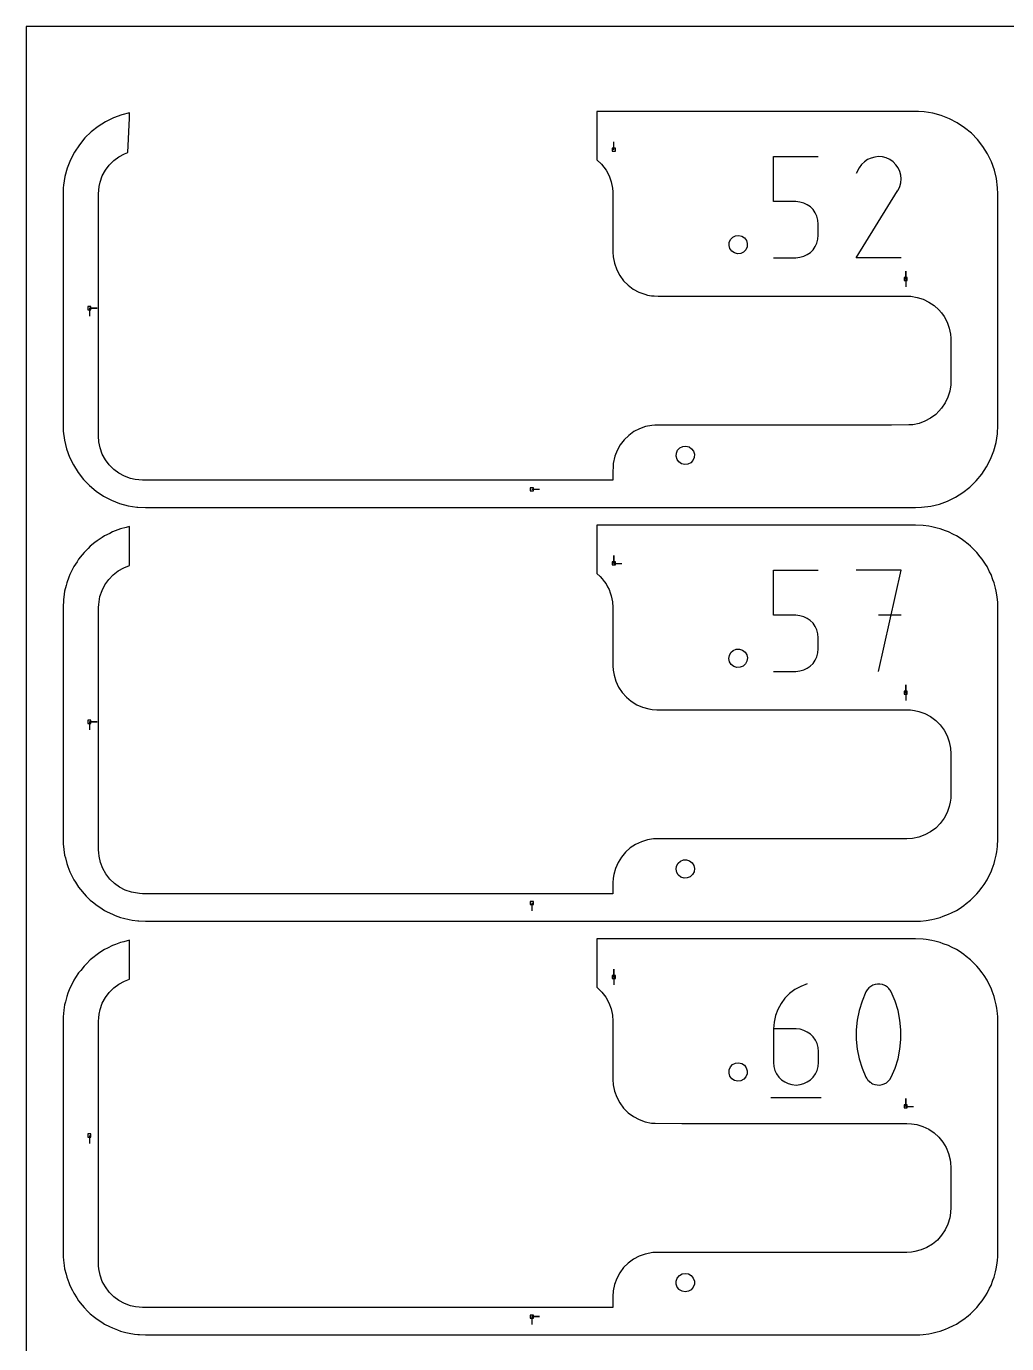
# Model space of a CAD drawing. Extents: x 0 to 570, y 0 to 470.
# Drawn here: x 0 to 178.3, y 230.6 to 470 of the extents above; entities that cross this region are included whole.
import ezdxf

# ---------------------------------------------------------------- set-up
doc = ezdxf.new("R2010")
doc.units = 0

msp = doc.modelspace()

# ---------------------------------------------------------------- linework, layer by layer
at = {"layer": 'annotation', "color": 1}
for p, q in [((106.836875, 447.580639), (106.836875, 449.009389)), ((135.852867, 438.142231), (135.852867, 446.319041)), ((135.852867, 446.319041), (144.007798, 446.319041)), ((152.376567, 445.382809), (151.866757, 444.879825)), ((152.955761, 445.782206), (152.376567, 445.382809)), ((153.588834, 446.073988), (152.955761, 445.782206)), ((154.260281, 446.254126), (153.588834, 446.073988)), ((154.954596, 446.318593), (154.260281, 446.254126)), ((155.656276, 446.26336), (154.954596, 446.318593)), ((156.349815, 446.0844), (155.656276, 446.26336)), ((157.019707, 445.777686), (156.349815, 446.0844)), ((157.618854, 445.352234), (157.019707, 445.777686)), ((157.019707, 445.777686), (157.019707, 445.777686)), ((158.119806, 444.841694), (157.618854, 445.352234)), ((151.441836, 444.27728), (150.906388, 443.250141)), ((151.866757, 444.879825), (151.441836, 444.27728)), ((158.518109, 444.261713), (158.119806, 444.841694)), ((158.809307, 443.627939), (158.518109, 444.261713)), ((158.988948, 442.956018), (158.809307, 443.627939)), ((159.052576, 442.261599), (158.988948, 442.956018)), ((158.50284, 440.199814), (158.813976, 440.867849)), ((158.813976, 440.867849), (158.995737, 441.560326)), ((158.995737, 441.560326), (159.052576, 442.261599)), ((139.930333, 438.142231), (135.852867, 438.142231)), ((140.662461, 438.076787), (139.930333, 438.142231)), ((150.894873, 427.957055), (158.430296, 440.088119)), ((158.430296, 440.088119), (158.439304, 440.099266)), ((158.430296, 440.088119), (158.430296, 440.088119)), ((158.439304, 440.099266), (158.447943, 440.110508)), ((158.447943, 440.110508), (158.456269, 440.121939)), ((158.456269, 440.121939), (158.464339, 440.133654)), ((158.464339, 440.133654), (158.47221, 440.145749)), ((158.47221, 440.145749), (158.479938, 440.158318)), ((158.479938, 440.158318), (158.487582, 440.171455)), ((158.487582, 440.171455), (158.495197, 440.185256)), ((158.495197, 440.185256), (158.50284, 440.199814)), ((158.50284, 440.199814), (158.50284, 440.199814)), ((141.351866, 437.888042), (140.662461, 438.076787)), ((141.986956, 437.587378), (141.351866, 437.888042)), ((142.556141, 437.186179), (141.986956, 437.587378)), ((143.047828, 436.695826), (142.556141, 437.186179)), ((143.450429, 436.127701), (143.047828, 436.695826)), ((143.752351, 435.493188), (143.450429, 436.127701)), ((143.942005, 434.803668), (143.752351, 435.493188)), ((144.007798, 434.070523), (143.942005, 434.803668)), ((144.007798, 432.039275), (144.007798, 434.070523)), ((144.007798, 434.070523), (144.007798, 434.070523)), ((143.752218, 430.615303), (143.941967, 431.305776)), ((143.941967, 431.305776), (144.007798, 432.039275)), ((141.986444, 428.514744), (142.555667, 428.917578)), ((142.555667, 428.917578), (143.047449, 429.409651)), ((143.047449, 429.409651), (143.450173, 429.979411)), ((143.450173, 429.979411), (143.752218, 430.615303)), ((135.852867, 427.957204), (139.930333, 427.957204)), ((139.930333, 427.957204), (140.662158, 428.023004)), ((139.930333, 427.957204), (139.930333, 427.957204)), ((140.662158, 428.023004), (141.351402, 428.212702)), ((141.351402, 428.212702), (141.986444, 428.514744)), ((159.049803, 427.957055), (150.894873, 427.957055)), ((159.905628, 424.08145), (159.905628, 425.5102)), ((159.905628, 424.08145), (159.905628, 425.5102)), ((159.905628, 425.5102), (159.905628, 424.08145)), ((159.905628, 424.08145), (159.905628, 422.6527)), ((11.455633, 418.780637), (12.884383, 418.780637)), ((11.455633, 418.780637), (12.884383, 418.780637)), ((12.884383, 418.780637), (11.455633, 418.780637)), ((11.455633, 418.780637), (11.455633, 417.351887)), ((91.905627, 385.875637), (93.334377, 385.875637)), ((106.836875, 372.405635), (106.836875, 373.834385)), ((106.836875, 372.405635), (106.836875, 373.834385)), ((106.836875, 373.834385), (106.836875, 372.405635)), ((106.836875, 372.405635), (108.265625, 372.405635)), ((135.849072, 362.967229), (135.849072, 371.144038)), ((135.849072, 371.144038), (144.004002, 371.144038)), ((159.05441, 371.144038), (150.889115, 371.144038)), ((154.972338, 352.782202), (159.05441, 371.144038)), ((139.926537, 362.967229), (135.849072, 362.967229)), ((140.658666, 362.901785), (139.926537, 362.967229)), ((141.348071, 362.71304), (140.658666, 362.901785)), ((141.983161, 362.412376), (141.348071, 362.71304)), ((142.552345, 362.011177), (141.983161, 362.412376)), ((143.044033, 361.520824), (142.552345, 362.011177)), ((143.446633, 360.952699), (143.044033, 361.520824)), ((159.05441, 362.967229), (154.972338, 362.967229)), ((143.748556, 360.318186), (143.446633, 360.952699)), ((143.938209, 359.628666), (143.748556, 360.318186)), ((144.004002, 358.895521), (143.938209, 359.628666)), ((143.938171, 356.130773), (144.004002, 356.864273)), ((144.004002, 356.864273), (144.004002, 358.895521)), ((144.004002, 358.895521), (144.004002, 358.895521)), ((143.043654, 354.234649), (143.446377, 354.804408)), ((143.446377, 354.804408), (143.748423, 355.440301)), ((143.748423, 355.440301), (143.938171, 356.130773)), ((135.849072, 352.782202), (139.926537, 352.782202)), ((139.926537, 352.782202), (140.658363, 352.848002)), ((139.926537, 352.782202), (139.926537, 352.782202)), ((140.658363, 352.848002), (141.347606, 353.037699)), ((141.347606, 353.037699), (141.982649, 353.339742)), ((141.982649, 353.339742), (142.551871, 353.742576)), ((142.551871, 353.742576), (143.043654, 354.234649)), ((159.905629, 348.906448), (159.905629, 350.335198)), ((159.905629, 348.906448), (159.905629, 350.335198)), ((159.905629, 350.335198), (159.905629, 348.906448)), ((159.905629, 348.906448), (159.905628, 347.477698)), ((11.455633, 343.605635), (12.884383, 343.605635)), ((11.455633, 343.605635), (12.884383, 343.605635)), ((12.884383, 343.605635), (11.455633, 343.605635)), ((11.455633, 343.605635), (11.455633, 342.176885)), ((91.905627, 310.700635), (91.905627, 309.271885)), ((106.836875, 297.230633), (106.836875, 298.659383)), ((106.836875, 297.230633), (106.836875, 298.659383)), ((106.836875, 298.659383), (106.836875, 297.230633)), ((106.836875, 297.230633), (106.836875, 295.801883)), ((139.757138, 294.940968), (138.792479, 294.213509)), ((140.829015, 295.531072), (139.757138, 294.940968)), ((141.997107, 295.969036), (140.829015, 295.531072)), ((141.997107, 295.969036), (141.997107, 295.969036)), ((152.673942, 294.515074), (151.970076, 292.859858)), ((152.910971, 294.909241), (152.673942, 294.515074)), ((152.673942, 294.515074), (152.673942, 294.515074)), ((153.206371, 295.245141), (152.910971, 294.909241)), ((153.550362, 295.519524), (153.206371, 295.245141)), ((153.933163, 295.729138), (153.550362, 295.519524)), ((154.344993, 295.870734), (153.933163, 295.729138)), ((154.776071, 295.941059), (154.344993, 295.870734)), ((155.216618, 295.936864), (154.776071, 295.941059)), ((155.656851, 295.854897), (155.216618, 295.936864)), ((156.086991, 295.691908), (155.656851, 295.854897)), ((156.251656, 295.605378), (156.086991, 295.691908)), ((156.086991, 295.691908), (156.086991, 295.691908)), ((156.409667, 295.505987), (156.251656, 295.605378)), ((156.560258, 295.394522), (156.409667, 295.505987)), ((156.70266, 295.27177), (156.560258, 295.394522)), ((156.836107, 295.138516), (156.70266, 295.27177)), ((156.959829, 294.995548), (156.836107, 295.138516)), ((157.07306, 294.843653), (156.959829, 294.995548)), ((157.175032, 294.683616), (157.07306, 294.843653)), ((157.264977, 294.516225), (157.175032, 294.683616)), ((157.972254, 292.857598), (157.264977, 294.516225)), ((157.264977, 294.516225), (157.264977, 294.516225)), ((137.228826, 292.405661), (136.651838, 291.354843)), ((137.94604, 293.363478), (137.228826, 292.405661)), ((138.792479, 294.213509), (137.94604, 293.363478)), ((151.970076, 292.859858), (151.442177, 291.15664)), ((158.502713, 291.15182), (157.972254, 292.857598)), ((136.226082, 290.225808), (135.962558, 289.033341)), ((136.651838, 291.354843), (136.226082, 290.225808)), ((151.442177, 291.15664), (151.090244, 289.418999)), ((158.856351, 289.412474), (158.502713, 291.15182)), ((135.962558, 289.033341), (135.872272, 287.792227)), ((135.872272, 287.792227), (135.872272, 281.689271)), ((139.949738, 287.792227), (135.872272, 287.792227)), ((140.68308, 287.726782), (139.949738, 287.792227)), ((141.373129, 287.538037), (140.68308, 287.726782)), ((142.008408, 287.237374), (141.373129, 287.538037)), ((151.090244, 289.418999), (150.914278, 287.660518)), ((150.914278, 287.660518), (150.914278, 285.894777)), ((159.033171, 287.65314), (158.856351, 289.412474)), ((159.033171, 285.887399), (159.033171, 287.65314)), ((142.577441, 286.836174), (142.008408, 287.237374)), ((143.06875, 286.345821), (142.577441, 286.836174)), ((143.470857, 285.777697), (143.06875, 286.345821)), ((143.772287, 285.143183), (143.470857, 285.777697)), ((143.961561, 284.453663), (143.772287, 285.143183)), ((150.914278, 285.894777), (151.090244, 284.135358)), ((158.856351, 284.128833), (159.033171, 285.887399)), ((144.027203, 283.720519), (143.961561, 284.453663)), ((144.027203, 281.689271), (144.027203, 283.720519)), ((144.027203, 283.720519), (144.027203, 283.720519)), ((151.090244, 284.135358), (151.442177, 282.395841)), ((158.502713, 282.391022), (158.856351, 284.128833)), ((135.872272, 281.689271), (135.872272, 281.689271)), ((135.872272, 281.689271), (135.938104, 280.955771)), ((135.938104, 280.955771), (136.127852, 280.265298)), ((136.127852, 280.265298), (136.429897, 279.629406)), ((143.470857, 279.629406), (143.772287, 280.265298)), ((143.772287, 280.265298), (143.961561, 280.955771)), ((143.961561, 280.955771), (144.027203, 281.689271)), ((151.442177, 282.395841), (151.970076, 280.689808)), ((151.970076, 280.689808), (152.673942, 279.030839)), ((157.264977, 279.03199), (157.972254, 280.687547)), ((157.972254, 280.687547), (158.502713, 282.391022)), ((136.429897, 279.629406), (136.832621, 279.059647)), ((136.832621, 279.059647), (137.324404, 278.567574)), ((137.324404, 278.567574), (137.893626, 278.164739)), ((137.893626, 278.164739), (138.528668, 277.862697)), ((138.528668, 277.862697), (139.217912, 277.672999)), ((140.68308, 277.672999), (141.373129, 277.862697)), ((141.373129, 277.862697), (142.008408, 278.164739)), ((142.008408, 278.164739), (142.577441, 278.567574)), ((142.577441, 278.567574), (143.06875, 279.059647)), ((143.06875, 279.059647), (143.470857, 279.629406)), ((152.673942, 279.030839), (152.673942, 279.030839)), ((152.673942, 279.030839), (152.76356, 278.863781)), ((152.76356, 278.863781), (152.864778, 278.704542)), ((152.864778, 278.704542), (152.977171, 278.553606)), ((152.977171, 278.553606), (153.10031, 278.411454)), ((153.10031, 278.411454), (153.233771, 278.278572)), ((153.233771, 278.278572), (153.377125, 278.155442)), ((153.377125, 278.155442), (153.529948, 278.042548)), ((153.529948, 278.042548), (153.691812, 277.940372)), ((153.691812, 277.940372), (153.862291, 277.849399)), ((153.862291, 277.849399), (153.862291, 277.849399)), ((153.862291, 277.849399), (154.289043, 277.689868)), ((155.595229, 277.679987), (156.006287, 277.822159)), ((156.006287, 277.822159), (156.388685, 278.031677)), ((156.388685, 278.031677), (156.732528, 278.305309)), ((156.732528, 278.305309), (157.027924, 278.639824)), ((157.027924, 278.639824), (157.264977, 279.03199)), ((157.264977, 279.03199), (157.264977, 279.03199)), ((135.361582, 275.31197), (144.5425, 275.31197)), ((139.217912, 277.672999), (139.949738, 277.6072)), ((139.949738, 277.6072), (140.68308, 277.672999)), ((139.949738, 277.6072), (139.949738, 277.6072)), ((154.289043, 277.689868), (154.726713, 277.61061)), ((154.726713, 277.61061), (155.165407, 277.608394)), ((155.165407, 277.608394), (155.595229, 277.679987)), ((159.905629, 273.731446), (159.905629, 275.160196)), ((159.905629, 273.731446), (159.905629, 275.160196)), ((159.905629, 275.160196), (159.905629, 273.731446)), ((159.905629, 273.731446), (161.334379, 273.731446)), ((11.455633, 268.430633), (11.455633, 267.001883)), ((91.905627, 235.525633), (93.334377, 235.525633)), ((91.905627, 235.525633), (93.334377, 235.525633)), ((93.334377, 235.525633), (91.905627, 235.525633)), ((91.905627, 235.525633), (91.905627, 234.096883))]:
    msp.add_line(p, q, dxfattribs=at)
at = {"layer": 'boundary', "color": 5}
for p, q in [((14.409824, 452.65887), (13.056752, 451.813117)), ((15.845125, 453.356008), (14.409824, 452.65887)), ((17.346389, 453.896635), (15.845125, 453.356008)), ((18.745082, 454.255076), (17.346389, 453.896635)), ((18.437522, 447.065003), (18.745082, 453.28557)), ((18.745082, 453.28557), (18.745082, 454.255076)), ((144.591854, 454.542514), (103.74125, 454.542513)), ((103.74125, 454.542513), (103.74125, 446.935829)), ((153.994256, 454.542514), (144.591854, 454.542514)), ((161.667505, 454.542513), (153.994256, 454.542514)), ((162.248697, 454.515415), (161.667505, 454.542513)), ((163.242909, 454.450936), (162.248697, 454.515415)), ((164.818653, 454.199023), (163.242909, 454.450936)), ((166.358697, 453.781045), (164.818653, 454.199023)), ((167.845577, 453.201735), (166.358697, 453.781045)), ((169.262462, 452.467663), (167.845577, 453.201735)), ((170.59443, 451.586131), (169.262462, 452.467663)), ((11.792635, 450.820586), (10.664004, 449.723149)), ((13.056752, 451.813117), (11.792635, 450.820586)), ((171.830758, 450.563392), (170.59443, 451.586131)), ((172.929746, 449.436993), (171.830758, 450.563392)), ((9.639719, 448.489041), (8.755893, 447.158489)), ((10.664004, 449.723149), (9.639719, 448.489041)), ((173.924573, 448.174273), (172.929746, 449.436993)), ((174.772629, 446.822529), (173.924573, 448.174273)), ((8.019509, 445.742921), (7.437767, 444.257104)), ((8.755893, 447.158489), (8.019509, 445.742921)), ((15.067817, 444.771353), (15.893663, 445.597199)), ((15.893663, 445.597199), (16.830954, 446.294004)), ((16.830954, 446.294004), (17.859713, 446.846911)), ((17.859713, 446.846911), (18.437522, 447.065003)), ((103.74125, 446.935829), (103.74125, 445.727744)), ((103.74125, 445.727744), (104.558127, 444.935689)), ((175.472216, 445.388294), (174.772629, 446.822529)), ((176.015371, 443.887829), (175.472216, 445.388294)), ((7.437767, 444.257104), (7.01725, 442.717864)), ((13.818105, 442.805303), (14.371009, 443.834062)), ((14.371009, 443.834062), (15.067817, 444.771353)), ((104.558127, 444.935689), (105.414679, 443.840814)), ((105.414679, 443.840814), (105.966402, 442.817476)), ((176.395967, 442.338124), (176.015371, 443.887829)), ((6.718412, 440.634459), (6.6675, 439.542513)), ((6.762725, 441.14265), (6.718412, 440.634459)), ((7.01725, 442.717864), (6.762725, 441.14265)), ((13.16692, 440.236394), (13.25284, 440.881938)), ((13.25284, 440.881938), (13.420879, 441.707005)), ((13.420879, 441.707005), (13.818105, 442.805303)), ((105.966402, 442.817476), (106.363962, 441.724978)), ((106.363962, 441.724978), (106.598963, 440.586397)), ((106.598963, 440.586397), (106.641421, 439.949973)), ((176.616846, 440.628996), (176.395967, 442.338124)), ((176.667504, 439.542513), (176.616846, 440.628996)), ((6.6675, 439.542513), (6.6675, 413.971925)), ((13.122508, 439.542513), (13.16692, 440.236394)), ((13.122508, 432.283806), (13.122508, 439.542513)), ((106.641421, 439.949973), (106.667504, 437.30232)), ((176.667504, 423.195294), (176.667504, 439.542513)), ((106.667504, 437.30232), (106.667504, 428.985826)), ((13.122508, 420.40592), (13.122508, 432.283806)), ((106.667504, 428.985826), (106.722934, 428.119975)), ((106.722934, 428.119975), (106.932359, 426.981551)), ((106.932359, 426.981551), (107.360892, 425.728021)), ((107.360892, 425.728021), (107.908234, 424.706678)), ((107.908234, 424.706678), (108.597429, 423.775166)), ((108.597429, 423.775166), (109.413984, 422.953046)), ((109.413984, 422.953046), (110.340759, 422.257581)), ((110.340759, 422.257581), (111.358275, 421.703368)), ((111.358275, 421.703368), (112.445161, 421.302037)), ((176.667504, 397.542514), (176.667504, 423.195294)), ((13.122508, 405.44075), (13.122508, 420.40592)), ((112.445161, 421.302037), (112.974864, 421.173851)), ((112.974864, 421.173851), (113.670179, 421.04825)), ((113.670179, 421.04825), (114.183804, 421.000785)), ((114.183804, 421.000785), (114.913825, 420.985825)), ((114.913825, 420.985825), (156.616399, 420.985825)), ((156.616399, 420.985825), (157.338486, 420.985825)), ((157.338486, 420.985825), (160.122499, 420.985825)), ((160.122499, 420.985825), (160.832716, 420.940361)), ((160.832716, 420.940361), (161.975356, 420.753346)), ((161.975356, 420.753346), (163.078832, 420.40308)), ((163.078832, 420.40308), (164.119958, 419.896956)), ((164.119958, 419.896956), (165.076838, 419.245649)), ((165.076838, 419.245649), (165.929394, 418.462878)), ((165.929394, 418.462878), (166.38233, 417.940161)), ((166.38233, 417.940161), (166.867473, 417.287573)), ((166.867473, 417.287573), (167.418603, 416.267001)), ((167.418603, 416.267001), (167.816333, 415.177463)), ((167.816333, 415.177463), (168.052304, 414.041867)), ((6.6675, 413.971925), (6.6675, 397.542513)), ((168.052304, 414.041867), (168.099772, 413.340933)), ((168.099772, 413.340933), (168.122507, 411.786079)), ((168.122507, 411.786079), (168.122507, 405.638364)), ((13.122508, 395.542511), (13.122508, 405.44075)), ((168.07816, 404.84983), (167.893762, 403.707298)), ((168.122507, 405.638364), (168.07816, 404.84983)), ((167.546151, 402.603529), (167.04267, 401.561707)), ((167.893762, 403.707298), (167.546151, 402.603529)), ((165.915371, 400.051414), (165.354565, 399.490614)), ((166.393938, 400.603711), (165.915371, 400.051414)), ((167.04267, 401.561707), (166.393938, 400.603711)), ((6.6675, 397.542513), (6.718413, 396.450566)), ((113.709021, 397.483533), (112.575169, 397.262039)), ((114.267614, 397.53229), (113.709021, 397.483533)), ((114.913825, 397.542513), (114.267614, 397.53229)), ((156.616399, 397.542513), (114.913825, 397.542513)), ((157.33708, 397.542514), (156.616399, 397.542513)), ((160.46884, 397.564684), (157.33708, 397.542514)), ((161.180583, 397.612987), (160.46884, 397.564684)), ((162.315675, 397.849132), (161.180583, 397.612987)), ((163.404722, 398.246891), (162.315675, 397.849132)), ((164.424836, 398.797911), (163.404722, 398.246891)), ((165.354565, 399.490614), (164.424836, 398.797911)), ((176.575927, 395.967106), (176.667504, 397.542514)), ((6.718413, 396.450566), (6.935395, 394.771631)), ((13.187796, 394.522454), (13.122508, 395.542511)), ((109.526443, 395.666197), (108.698629, 394.860976)), ((110.461802, 396.343746), (109.526443, 395.666197)), ((111.485168, 396.879435), (110.461802, 396.343746)), ((112.575169, 397.262039), (111.485168, 396.879435)), ((176.324016, 394.391364), (176.575927, 395.967106)), ((6.935395, 394.771631), (7.313384, 393.221401)), ((7.313384, 393.221401), (7.854006, 391.720129)), ((13.420879, 393.378022), (13.187796, 394.522454)), ((13.818105, 392.27972), (13.420879, 393.378022)), ((107.432106, 392.937288), (107.019801, 391.859078)), ((107.995625, 393.94495), (107.432106, 392.937288)), ((108.698629, 394.860976), (107.995625, 393.94495)), ((175.326736, 391.364435), (175.906037, 392.851323)), ((175.906037, 392.851323), (176.324016, 394.391364)), ((7.854006, 391.720129), (8.551147, 390.284832)), ((8.551147, 390.284832), (9.396897, 388.931763)), ((14.371009, 391.250964), (13.818105, 392.27972)), ((15.067817, 390.313673), (14.371009, 391.250964)), ((15.893663, 389.487824), (15.067817, 390.313673)), ((106.734073, 390.572134), (106.695219, 389.975438)), ((107.019801, 391.859078), (106.734073, 390.572134)), ((174.592652, 389.947551), (175.326736, 391.364435)), ((9.396897, 388.931763), (10.389428, 387.667644)), ((16.830954, 388.791022), (15.893663, 389.487824)), ((17.859713, 388.238118), (16.830954, 388.791022)), ((18.958011, 387.840889), (17.859713, 388.238118)), ((19.783078, 387.672854), (18.958011, 387.840889)), ((106.695219, 389.975438), (106.667504, 389.118099)), ((106.667504, 389.118099), (106.667504, 387.542512)), ((172.688388, 387.37926), (173.711127, 388.615591)), ((173.711127, 388.615591), (174.592652, 389.947551)), ((10.389428, 387.667644), (11.48687, 386.539013)), ((11.48687, 386.539013), (12.720971, 385.51473)), ((12.720971, 385.51473), (14.05153, 384.630902)), ((20.42862, 387.586932), (19.783078, 387.672854)), ((21.122498, 387.542512), (20.42862, 387.586932)), ((37.391855, 387.542512), (21.122498, 387.542512)), ((53.593607, 387.542512), (37.391855, 387.542512)), ((104.969855, 387.542512), (53.593607, 387.542512)), ((106.667504, 387.542512), (104.969855, 387.542512)), ((170.299271, 385.285448), (171.561985, 386.280273)), ((171.561985, 386.280273), (172.688388, 387.37926)), ((14.05153, 384.630902), (15.467099, 383.89452)), ((15.467099, 383.89452), (16.952913, 383.312775)), ((16.952913, 383.312775), (18.492149, 382.892258)), ((164.463116, 382.814051), (166.012822, 383.194647)), ((166.012822, 383.194647), (167.513285, 383.73781)), ((167.513285, 383.73781), (168.947514, 384.437385)), ((168.947514, 384.437385), (170.299271, 385.285448)), ((18.492149, 382.892258), (20.06736, 382.637736)), ((20.06736, 382.637736), (20.271775, 382.607587)), ((20.271775, 382.607587), (21.667505, 382.542512)), ((21.667505, 382.542512), (42.976328, 382.542512)), ((42.976328, 382.542512), (80.767165, 382.542511)), ((80.767165, 382.542511), (135.257897, 382.542511)), ((135.257897, 382.542511), (161.667505, 382.542512)), ((161.667505, 382.542512), (162.753986, 382.593169)), ((162.753986, 382.593169), (164.463116, 382.814051)), ((16.636402, 378.478323), (15.651702, 378.108328)), ((17.146336, 378.669928), (16.636402, 378.478323)), ((18.164789, 378.933156), (17.146336, 378.669928)), ((18.745082, 379.080074), (18.164789, 378.933156)), ((18.745082, 376.594713), (18.745082, 379.080074)), ((134.447901, 379.367511), (103.74125, 379.367511)), ((103.74125, 379.367511), (103.74125, 373.649706)), ((149.43589, 379.367511), (134.447901, 379.367511)), ((161.667505, 379.367511), (149.43589, 379.367511)), ((163.063223, 379.302435), (161.667505, 379.367511)), ((164.076767, 379.152952), (163.063223, 379.302435)), ((164.642802, 379.06947), (164.076767, 379.152952)), ((165.634718, 378.813102), (164.642802, 379.06947)), ((166.188674, 378.669928), (165.634718, 378.813102)), ((167.147713, 378.309575), (166.188674, 378.669928)), ((167.683308, 378.108328), (167.147713, 378.309575)), ((12.455732, 376.18109), (11.630545, 375.514682)), ((12.883061, 376.526194), (12.455732, 376.18109)), ((13.767307, 377.095976), (12.883061, 376.526194)), ((14.225221, 377.391042), (13.767307, 377.095976)), ((15.16502, 377.863607), (14.225221, 377.391042)), ((15.651702, 378.108328), (15.16502, 377.863607)), ((18.745082, 372.006088), (18.745082, 376.594713)), ((168.598613, 377.648078), (167.683308, 378.108328)), ((169.109783, 377.391042), (168.598613, 377.648078)), ((169.97099, 376.836108), (169.109783, 377.391042)), ((170.451949, 376.526194), (169.97099, 376.836108)), ((171.255632, 375.877152), (170.451949, 376.526194)), ((171.704465, 375.514682), (171.255632, 375.877152)), ((10.175225, 373.97714), (9.508818, 373.151948)), ((10.520329, 374.404472), (10.175225, 373.97714)), ((11.251766, 375.135905), (10.520329, 374.404472)), ((11.630545, 375.514682), (11.251766, 375.135905)), ((103.74125, 373.649706), (103.74125, 370.552742)), ((172.41684, 374.802311), (171.704465, 375.514682)), ((172.814681, 374.404472), (172.41684, 374.802311)), ((173.463722, 373.600784), (172.814681, 374.404472)), ((173.826192, 373.151948), (173.463722, 373.600784)), ((8.39925, 371.323115), (7.926683, 370.383315)), ((8.643972, 371.809797), (8.39925, 371.323115)), ((9.213753, 372.694037), (8.643972, 371.809797)), ((9.508818, 373.151948), (9.213753, 372.694037)), ((16.717598, 371.03473), (17.735295, 371.60504)), ((17.735295, 371.60504), (18.745082, 372.006088)), ((174.381121, 372.29075), (173.826192, 373.151948)), ((174.691032, 371.809797), (174.381121, 372.29075)), ((175.151292, 370.894488), (174.691032, 371.809797)), ((7.36509, 368.888678), (7.228774, 368.361263)), ((7.735081, 369.87338), (7.36509, 368.888678)), ((7.926683, 370.383315), (7.735081, 369.87338)), ((14.30414, 368.534641), (14.983545, 369.482994)), ((14.983545, 369.482994), (15.793785, 370.322318)), ((15.793785, 370.322318), (16.717598, 371.03473)), ((103.74125, 370.552742), (104.313212, 370.005329)), ((104.313212, 370.005329), (104.722191, 369.596351)), ((104.722191, 369.596351), (105.073921, 369.123228)), ((105.073921, 369.123228), (105.418996, 368.659059)), ((175.408333, 370.383315), (175.151292, 370.894488)), ((175.768678, 369.424274), (175.408333, 370.383315)), ((175.96992, 368.888678), (175.768678, 369.424274)), ((176.226291, 367.896763), (175.96992, 368.888678)), ((6.886061, 366.803893), (6.732576, 365.763232)), ((6.965544, 367.342808), (6.886061, 366.803893)), ((7.228774, 368.361263), (6.965544, 367.342808)), ((13.157126, 364.908383), (13.39269, 366.393595)), ((13.39269, 366.393595), (13.770065, 367.497472)), ((13.770065, 367.497472), (14.30414, 368.534641)), ((105.418996, 368.659059), (105.698089, 368.139766)), ((105.698089, 368.139766), (105.971901, 367.630301)), ((105.971901, 367.630301), (106.172411, 367.075906)), ((106.172411, 367.075906), (106.369125, 366.532003)), ((106.369125, 366.532003), (106.48678, 365.954321)), ((176.369466, 367.342808), (176.226291, 367.896763)), ((176.518947, 366.329265), (176.369466, 367.342808)), ((176.624527, 365.289264), (176.518947, 366.329265)), ((6.732576, 365.763232), (6.6675, 364.367511)), ((6.6675, 364.367511), (6.6675, 336.326334)), ((13.122508, 364.367511), (13.157126, 364.908383)), ((13.122508, 356.283803), (13.122508, 364.367511)), ((106.48678, 365.954321), (106.602207, 365.387572)), ((106.602207, 365.387572), (106.667504, 364.367511)), ((106.667504, 364.367511), (106.667504, 360.147939)), ((176.667504, 364.367511), (176.624527, 365.289264)), ((176.667504, 350.498821), (176.667504, 364.367511)), ((106.667504, 360.147939), (106.667504, 353.810823)), ((13.122508, 343.055918), (13.122508, 356.283803)), ((106.667504, 353.810823), (106.719707, 352.995375)), ((106.719707, 352.995375), (106.872377, 352.105451)), ((106.872377, 352.105451), (107.203749, 350.988644)), ((107.203749, 350.988644), (107.694198, 349.931988)), ((107.694198, 349.931988), (108.333276, 348.958003)), ((176.667504, 322.367511), (176.667504, 350.498821)), ((108.333276, 348.958003), (109.107354, 348.087447)), ((109.107354, 348.087447), (109.999937, 347.338874)), ((109.999937, 347.338874), (110.992002, 346.72824)), ((110.992002, 346.72824), (112.062404, 346.268559)), ((112.062404, 346.268559), (113.188327, 345.969628)), ((113.188327, 345.969628), (113.820204, 345.859687)), ((113.820204, 345.859687), (114.667502, 345.810823)), ((114.667502, 345.810823), (117.570314, 345.810823)), ((117.570314, 345.810823), (149.347408, 345.810823)), ((149.347408, 345.810823), (157.856893, 345.810823)), ((157.856893, 345.810823), (160.122499, 345.810823)), ((160.122499, 345.810823), (160.791372, 345.768005)), ((160.791372, 345.768005), (161.498979, 345.672934)), ((161.498979, 345.672934), (162.286992, 345.512446)), ((162.286992, 345.512446), (163.385296, 345.11522)), ((163.385296, 345.11522), (164.414061, 344.562313)), ((13.122508, 331.390747), (13.122508, 343.055918)), ((164.414061, 344.562313), (165.35134, 343.865511)), ((165.35134, 343.865511), (166.177198, 343.039663)), ((166.177198, 343.039663), (166.873994, 342.102371)), ((166.873994, 342.102371), (167.42691, 341.073613)), ((167.42691, 341.073613), (167.824136, 339.975314)), ((167.824136, 339.975314), (168.057201, 338.830883)), ((168.057201, 338.830883), (168.122507, 337.810823)), ((168.122507, 337.810823), (168.122507, 335.55101)), ((6.6675, 336.326334), (6.6675, 322.367511)), ((168.122507, 335.55101), (168.122507, 330.548053)), ((13.122508, 320.367509), (13.122508, 331.390747)), ((168.122507, 330.548053), (168.080742, 329.715151)), ((167.824136, 328.20302), (167.42691, 327.104721)), ((167.992162, 329.028085), (167.824136, 328.20302)), ((168.080742, 329.715151), (167.992162, 329.028085)), ((166.873994, 326.075962), (166.177198, 325.13867)), ((167.42691, 327.104721), (166.873994, 326.075962)), ((164.414061, 323.616021), (163.385296, 323.063114)), ((165.35134, 324.312823), (164.414061, 323.616021)), ((166.177198, 325.13867), (165.35134, 324.312823)), ((6.6675, 322.367511), (6.710757, 321.439766)), ((6.710757, 321.439766), (6.812059, 320.432875)), ((110.788669, 321.340811), (109.814682, 320.701737)), ((111.845326, 321.831263), (110.788669, 321.340811)), ((112.962132, 322.162637), (111.845326, 321.831263)), ((114.033175, 322.336819), (112.962132, 322.162637)), ((114.667502, 322.367511), (114.033175, 322.336819)), ((117.570314, 322.367511), (114.667502, 322.367511)), ((149.347408, 322.367511), (117.570314, 322.367511)), ((157.840326, 322.367511), (149.347408, 322.367511)), ((160.122499, 322.367511), (157.840326, 322.367511)), ((161.142561, 322.432808), (160.122499, 322.367511)), ((162.286992, 322.665888), (161.142561, 322.432808)), ((163.385296, 323.063114), (162.286992, 322.665888)), ((176.452947, 319.958246), (176.602428, 320.971789)), ((176.602428, 320.971789), (176.667504, 322.367511)), ((6.812059, 320.432875), (6.965544, 319.392213)), ((6.965544, 319.392213), (7.10186, 318.864799)), ((7.10186, 318.864799), (7.36509, 317.846345)), ((13.157126, 319.826639), (13.122508, 320.367509)), ((13.215985, 319.209043), (13.157126, 319.826639)), ((13.46892, 318.070191), (13.215985, 319.209043)), ((108.195553, 319.035077), (107.584918, 318.043013)), ((108.944128, 319.927659), (108.195553, 319.035077)), ((109.814682, 320.701737), (108.944128, 319.927659)), ((175.969921, 317.846345), (176.113096, 318.400299)), ((176.113096, 318.400299), (176.369466, 319.392213)), ((176.369466, 319.392213), (176.452947, 319.958246)), ((7.36509, 317.846345), (7.556692, 317.336408)), ((7.556692, 317.336408), (7.926683, 316.351702)), ((7.926683, 316.351702), (8.171405, 315.865022)), ((13.884974, 316.9803), (13.46892, 318.070191)), ((14.455281, 315.962606), (13.884974, 316.9803)), ((107.125238, 316.972611), (106.82631, 315.846688)), ((107.584918, 318.043013), (107.125238, 316.972611)), ((174.948073, 315.436397), (175.408333, 316.351702)), ((175.408333, 316.351702), (175.609575, 316.8873)), ((175.609575, 316.8873), (175.969921, 317.846345)), ((8.171405, 315.865022), (8.643972, 314.925227)), ((8.643972, 314.925227), (8.939037, 314.467314)), ((8.939037, 314.467314), (9.508818, 313.58307)), ((15.167695, 315.038792), (14.455281, 315.962606)), ((16.007019, 314.22855), (15.167695, 315.038792)), ((16.955373, 313.549151), (16.007019, 314.22855)), ((106.719707, 315.182959), (106.667504, 314.367509)), ((106.667504, 314.367509), (106.667504, 313.568097)), ((106.82631, 315.846688), (106.719707, 315.182959)), ((173.826192, 313.58307), (174.136103, 314.064025)), ((174.136103, 314.064025), (174.691032, 314.925227)), ((174.691032, 314.925227), (174.948073, 315.436397)), ((9.508818, 313.58307), (9.853922, 313.15574)), ((9.853922, 313.15574), (10.52033, 312.330551)), ((10.52033, 312.330551), (10.899109, 311.951772)), ((10.899109, 311.951772), (11.630545, 311.220335)), ((11.630545, 311.220335), (12.057874, 310.875232)), ((17.992542, 313.015075), (16.955373, 313.549151)), ((19.096419, 312.637698), (17.992542, 313.015075)), ((20.581629, 312.402134), (19.096419, 312.637698)), ((21.122498, 312.36751), (20.581629, 312.402134)), ((33.804267, 312.36751), (21.122498, 312.36751)), ((64.321483, 312.36751), (33.804267, 312.36751)), ((103.469855, 312.36751), (64.321483, 312.36751)), ((106.667504, 312.36751), (103.469855, 312.36751)), ((106.667504, 313.568097), (106.667504, 312.36751)), ((170.900783, 310.571296), (171.704465, 311.220336)), ((171.704465, 311.220336), (172.102305, 311.618176)), ((172.102305, 311.618176), (172.814681, 312.330551)), ((172.814681, 312.330551), (173.177151, 312.779385)), ((173.177151, 312.779385), (173.826192, 313.58307)), ((12.057874, 310.875232), (12.883061, 310.208827)), ((12.883061, 310.208827), (13.340974, 309.913761)), ((13.340974, 309.913761), (14.225221, 309.343978)), ((14.225221, 309.343978), (14.711903, 309.099257)), ((14.711903, 309.099257), (15.651702, 308.626692)), ((167.683308, 308.626692), (168.194478, 308.883728)), ((168.194478, 308.883728), (169.109783, 309.343978)), ((169.109783, 309.343978), (169.590742, 309.653893)), ((169.590742, 309.653893), (170.45195, 310.208827)), ((170.45195, 310.208827), (170.900783, 310.571296)), ((15.651702, 308.626692), (16.161636, 308.435089)), ((16.161636, 308.435089), (17.146336, 308.065095)), ((17.146336, 308.065095), (17.673749, 307.92878)), ((17.673749, 307.92878), (18.692202, 307.66555)), ((18.692202, 307.66555), (19.231115, 307.586068)), ((19.231115, 307.586068), (20.271775, 307.432585)), ((20.271775, 307.432585), (20.430505, 307.425185)), ((20.430505, 307.425185), (21.667505, 307.367509)), ((21.667505, 307.367509), (45.035151, 307.367509)), ((45.035151, 307.367509), (86.477278, 307.367509)), ((86.477278, 307.367509), (132.706244, 307.367509)), ((132.706244, 307.367509), (161.667505, 307.367509)), ((161.667505, 307.367509), (162.589256, 307.410486)), ((162.589256, 307.410486), (163.629258, 307.516067)), ((163.629258, 307.516067), (164.642802, 307.66555)), ((164.642802, 307.66555), (165.196758, 307.808725)), ((165.196758, 307.808725), (166.188674, 308.065096)), ((166.188674, 308.065096), (166.724269, 308.266341)), ((166.724269, 308.266341), (167.683308, 308.626692)), ((128.361529, 304.192509), (103.74125, 304.192509)), ((103.74125, 304.192509), (103.74125, 299.608031)), ((146.70087, 304.192509), (128.361529, 304.192509)), ((161.667505, 304.192509), (146.70087, 304.192509)), ((163.063223, 304.127433), (161.667505, 304.192509)), ((163.629335, 304.04394), (163.063223, 304.127433)), ((164.642802, 303.894468), (163.629335, 304.04394)), ((13.388344, 301.676781), (12.883061, 301.351192)), ((14.225221, 302.21604), (13.388344, 301.676781)), ((14.762249, 302.486077), (14.225221, 302.21604)), ((15.651702, 302.933326), (14.762249, 302.486077)), ((16.214388, 303.144752), (15.651702, 302.933326)), ((17.146336, 303.494925), (16.214388, 303.144752)), ((17.728309, 303.645342), (17.146336, 303.494925)), ((18.745082, 303.905072), (17.728309, 303.645342)), ((18.745082, 300.510199), (18.745082, 303.905072)), ((165.196834, 303.751274), (164.642802, 303.894468)), ((166.188674, 303.494926), (165.196834, 303.751274)), ((166.724342, 303.293651), (166.188674, 303.494926)), ((167.683308, 302.933326), (166.724342, 303.293651)), ((168.194549, 302.676255), (167.683308, 302.933326)), ((169.109783, 302.21604), (168.194549, 302.676255)), ((169.590808, 301.906083), (169.109783, 302.21604)), ((170.451949, 301.351191), (169.590808, 301.906083)), ((10.938293, 299.647431), (10.520329, 299.22947)), ((11.630545, 300.33968), (10.938293, 299.647431)), ((12.10208, 300.720484), (11.630545, 300.33968)), ((12.883061, 301.351192), (12.10208, 300.720484)), ((18.745082, 296.831085), (18.745082, 300.510199)), ((103.74125, 299.608031), (103.74125, 295.37774)), ((170.900844, 300.988671), (170.451949, 301.351191)), ((171.704465, 300.33968), (170.900844, 300.988671)), ((172.10236, 299.941787), (171.704465, 300.33968)), ((172.814681, 299.22947), (172.10236, 299.941787)), ((8.969561, 297.140075), (8.643972, 296.634794)), ((9.508818, 297.976945), (8.969561, 297.140075)), ((9.889622, 298.448484), (9.508818, 297.976945)), ((10.520329, 299.22947), (9.889622, 298.448484)), ((173.177201, 298.780572), (172.814681, 299.22947)), ((173.826192, 297.976945), (173.177201, 298.780572)), ((174.136146, 297.495926), (173.826192, 297.976945)), ((174.691032, 296.634794), (174.136146, 297.495926)), ((7.926683, 295.208313), (7.576513, 294.276363)), ((8.196721, 295.745341), (7.926683, 295.208313)), ((8.643972, 296.634794), (8.196721, 295.745341)), ((15.067817, 294.421348), (15.893663, 295.247194)), ((15.893663, 295.247194), (16.830954, 295.943999)), ((16.830954, 295.943999), (17.859713, 296.496906)), ((17.859713, 296.496906), (18.745082, 296.831085)), ((103.74125, 295.37774), (104.662982, 294.480557)), ((104.662982, 294.480557), (105.369039, 293.551256)), ((174.948109, 296.123552), (174.691032, 296.634794)), ((175.408333, 295.208313), (174.948109, 296.123552)), ((175.609603, 294.672644), (175.408333, 295.208313)), ((175.96992, 293.713676), (175.609603, 294.672644)), ((6.965544, 292.167805), (6.820282, 291.182893)), ((7.115961, 292.74978), (6.965544, 292.167805)), ((7.36509, 293.713676), (7.115961, 292.74978)), ((7.576513, 294.276363), (7.36509, 293.713676)), ((13.420879, 291.357001), (13.818105, 292.455298)), ((13.818105, 292.455298), (14.371009, 293.484057)), ((14.371009, 293.484057), (15.067817, 294.421348)), ((105.369039, 293.551256), (105.932261, 292.529055)), ((105.932261, 292.529055), (106.340647, 291.435743)), ((176.113115, 293.159645), (175.96992, 293.713676)), ((176.369466, 292.167805), (176.113115, 293.159645)), ((176.452958, 291.601694), (176.369466, 292.167805)), ((6.706163, 290.021731), (6.6675, 289.192509)), ((6.732576, 290.58823), (6.706163, 290.021731)), ((6.820282, 291.182893), (6.732576, 290.58823)), ((13.122508, 289.192508), (13.160831, 289.791264)), ((13.160831, 289.791264), (13.243517, 290.486157)), ((13.243517, 290.486157), (13.420879, 291.357001)), ((106.340647, 291.435743), (106.585496, 290.294619)), ((106.585496, 290.294619), (106.667504, 289.192509)), ((176.602428, 290.588229), (176.452958, 291.601694)), ((176.629135, 290.015423), (176.602428, 290.588229)), ((176.667504, 289.192509), (176.629135, 290.015423)), ((6.6675, 289.192509), (6.6675, 259.668979)), ((13.122508, 280.613801), (13.122508, 289.192508)), ((106.667504, 289.192509), (106.667504, 283.785309)), ((176.667504, 276.810936), (176.667504, 289.192509)), ((106.667504, 283.785309), (106.667504, 278.635821)), ((13.122508, 266.575916), (13.122508, 280.613801)), ((106.667504, 278.635821), (106.731211, 277.640664)), ((106.731211, 277.640664), (106.965881, 276.47133)), ((106.965881, 276.47133), (107.363106, 275.37303)), ((107.363106, 275.37303), (107.916011, 274.344273)), ((176.667504, 247.192509), (176.667504, 276.810936)), ((107.916011, 274.344273), (108.612819, 273.406982)), ((108.612819, 273.406982), (109.438663, 272.581135)), ((109.438663, 272.581135), (110.375956, 271.884331)), ((110.375956, 271.884331), (111.404715, 271.331425)), ((111.404715, 271.331425), (112.503016, 270.934199)), ((112.503016, 270.934199), (113.647444, 270.70112)), ((113.647444, 270.70112), (114.368001, 270.645084)), ((114.368001, 270.645084), (119.164207, 270.635821)), ((119.164207, 270.635821), (144.986014, 270.635821)), ((144.986014, 270.635821), (158.167938, 270.635821)), ((158.167938, 270.635821), (160.122499, 270.635821)), ((160.122499, 270.635821), (160.979631, 270.580951)), ((160.979631, 270.580951), (161.921403, 270.4119)), ((161.921403, 270.4119), (163.034442, 270.067112)), ((163.034442, 270.067112), (164.085421, 269.563937)), ((164.085421, 269.563937), (165.051925, 268.913103)), ((165.051925, 268.913103), (165.913377, 268.128479)), ((165.913377, 268.128479), (166.651402, 267.226788)), ((13.122508, 256.890745), (13.122508, 266.575916)), ((166.651402, 267.226788), (167.25028, 266.227248)), ((167.25028, 266.227248), (167.697242, 265.151165)), ((167.697242, 265.151165), (167.982748, 264.021471)), ((167.982748, 264.021471), (168.067632, 263.492951)), ((168.067632, 263.492951), (168.122507, 262.635821)), ((168.122507, 262.635821), (168.122507, 259.739967)), ((6.6675, 259.668979), (6.6675, 247.192509)), ((168.122507, 259.739967), (168.122507, 255.423866)), ((13.15125, 244.743442), (13.122508, 256.890745)), ((168.068987, 254.356538), (167.908259, 253.441088)), ((168.122507, 255.423866), (168.068987, 254.356538)), ((167.570285, 252.326139), (167.073564, 251.27228)), ((167.908259, 253.441088), (167.570285, 252.326139)), ((165.649426, 249.435902), (164.752363, 248.692523)), ((166.4287, 250.301974), (165.649426, 249.435902)), ((167.073564, 251.27228), (166.4287, 250.301974)), ((6.6675, 247.192509), (6.706163, 246.363286)), ((112.503015, 246.894129), (111.404715, 246.496903)), ((113.909294, 247.150702), (112.503015, 246.894129)), ((114.667502, 247.192509), (113.909294, 247.150702)), ((119.164207, 247.192509), (114.667502, 247.192509)), ((144.986014, 247.192509), (119.164207, 247.192509)), ((158.142274, 247.192509), (144.986014, 247.192509)), ((160.122499, 247.192509), (158.142274, 247.192509)), ((160.95847, 247.246022), (160.122499, 247.192509)), ((161.555633, 247.341934), (160.95847, 247.246022)), ((162.683415, 247.634261), (161.555633, 247.341934)), ((163.756619, 248.087678), (162.683415, 247.634261)), ((164.752363, 248.692523), (163.756619, 248.087678)), ((176.629135, 246.369593), (176.667504, 247.192509)), ((6.706163, 246.363286), (6.732576, 245.796787)), ((6.732576, 245.796787), (6.877838, 244.811874)), ((6.877838, 244.811874), (6.965544, 244.217211)), ((6.965544, 244.217211), (7.214673, 243.253316)), ((13.187796, 244.172449), (13.15125, 244.743442)), ((108.612819, 244.421347), (107.91601, 243.484057)), ((109.438663, 245.247195), (108.612819, 244.421347)), ((110.375956, 245.943996), (109.438663, 245.247195)), ((111.404715, 246.496903), (110.375956, 245.943996)), ((176.226271, 243.66318), (176.369466, 244.217211)), ((176.369466, 244.217211), (176.518936, 245.230675)), ((176.518936, 245.230675), (176.602428, 245.796787)), ((176.602428, 245.796787), (176.629135, 246.369593)), ((7.214673, 243.253316), (7.36509, 242.671343)), ((7.36509, 242.671343), (7.71526, 241.739389)), ((13.420879, 243.028018), (13.187796, 244.172449)), ((13.818105, 241.929715), (13.420879, 243.028018)), ((14.371009, 240.90096), (13.818105, 241.929715)), ((107.363106, 242.455298), (106.965881, 241.356997)), ((107.91601, 243.484057), (107.363106, 242.455298)), ((175.408333, 241.1767), (175.768651, 242.135671)), ((175.768651, 242.135671), (175.969921, 242.671343)), ((175.969921, 242.671343), (176.226271, 243.66318)), ((7.71526, 241.739389), (7.926683, 241.1767)), ((7.926683, 241.1767), (8.373934, 240.287251)), ((8.373934, 240.287251), (8.643972, 239.750225)), ((8.643972, 239.750225), (9.183229, 238.91335)), ((15.067817, 239.963668), (14.371009, 240.90096)), ((15.893663, 239.137819), (15.067817, 239.963668)), ((106.732806, 240.212569), (106.667504, 239.192507)), ((106.965881, 241.356997), (106.732806, 240.212569)), ((174.381078, 239.269203), (174.691032, 239.750225)), ((174.691032, 239.750225), (175.151256, 240.665459)), ((175.151256, 240.665459), (175.408333, 241.1767)), ((9.183229, 238.91335), (9.508818, 238.408068)), ((9.508818, 238.408068), (10.139525, 237.627085)), ((10.139525, 237.627085), (10.520329, 237.155549)), ((10.520329, 237.155549), (11.212582, 236.463297)), ((16.830954, 238.441017), (15.893663, 239.137819)), ((17.859713, 237.888114), (16.830954, 238.441017)), ((18.958011, 237.490884), (17.859713, 237.888114)), ((19.828855, 237.313527), (18.958011, 237.490884)), ((20.523745, 237.230837), (19.828855, 237.313527)), ((21.122499, 237.192508), (20.523745, 237.230837)), ((31.651714, 237.192508), (21.122499, 237.192508)), ((70.758208, 237.192508), (31.651714, 237.192508)), ((102.569855, 237.192508), (70.758208, 237.192508)), ((106.667504, 237.192507), (102.569855, 237.192508)), ((106.667504, 239.192507), (106.667504, 238.168095)), ((106.667504, 238.168095), (106.667504, 237.192507)), ((172.416785, 236.757654), (172.814681, 237.155549)), ((172.814681, 237.155549), (173.463672, 237.959172)), ((173.463672, 237.959172), (173.826192, 238.408067)), ((173.826192, 238.408067), (174.381078, 239.269203)), ((11.212582, 236.463297), (11.630545, 236.045333)), ((11.630545, 236.045333), (12.411525, 235.414628)), ((12.411525, 235.414628), (12.883061, 235.033825)), ((12.883061, 235.033825), (13.719937, 234.494566)), ((169.109783, 234.168976), (169.970925, 234.723868)), ((169.970925, 234.723868), (170.45195, 235.033825)), ((170.45195, 235.033825), (171.255571, 235.682814)), ((171.255571, 235.682814), (171.704465, 236.045333)), ((171.704465, 236.045333), (172.416785, 236.757654)), ((13.719937, 234.494566), (14.225221, 234.168976)), ((14.225221, 234.168976), (15.114674, 233.721727)), ((15.114674, 233.721727), (15.651702, 233.45169)), ((15.651702, 233.45169), (16.583651, 233.101518)), ((16.583651, 233.101518), (17.146336, 232.890093)), ((17.146336, 232.890093), (18.110229, 232.640965)), ((18.110229, 232.640965), (18.692202, 232.490548)), ((18.692202, 232.490548), (19.677113, 232.345287)), ((19.677113, 232.345287), (20.271775, 232.257583)), ((20.271775, 232.257583), (20.561868, 232.244057)), ((20.561868, 232.244057), (21.667505, 232.192507)), ((161.667505, 232.192507), (162.490418, 232.230876)), ((162.490418, 232.230876), (163.063223, 232.257583)), ((163.063223, 232.257583), (164.07669, 232.407055)), ((164.07669, 232.407055), (164.642802, 232.490548)), ((164.642802, 232.490548), (165.634642, 232.746899)), ((165.634642, 232.746899), (166.188674, 232.890093)), ((166.188674, 232.890093), (167.147639, 233.250417)), ((167.147639, 233.250417), (167.683308, 233.45169)), ((167.683308, 233.45169), (168.598542, 233.911905)), ((168.598542, 233.911905), (169.109783, 234.168976)), ((21.667505, 232.192507), (46.270446, 232.192507)), ((46.270446, 232.192507), (89.903345, 232.192507)), ((89.903345, 232.192507), (131.175252, 232.192507)), ((131.175252, 232.192507), (161.667505, 232.192507))]:
    msp.add_line(p, q, dxfattribs=at)
at = {"layer": 'frame', "color": 5}
for p, q in [((570, 470), (0, 470)), ((0, 470), (0, 0))]:
    msp.add_line(p, q, dxfattribs=at)
at = {"layer": 'hole', "color": 5}
for p, q in [((107.122625, 447.866389), (106.551125, 447.866389)), ((106.551125, 447.866389), (106.551125, 447.294889)), ((107.122625, 447.294889), (107.122625, 447.866389)), ((106.551125, 447.294889), (107.122625, 447.294889)), ((127.812001, 430.747748), (128.049693, 431.277282)), ((128.049693, 431.277282), (128.454157, 431.693587)), ((128.454157, 431.693587), (128.976617, 431.946451)), ((128.976617, 431.946451), (129.554052, 432.005374)), ((129.554052, 432.005374), (130.116815, 431.86325)), ((130.116815, 431.86325), (130.597025, 431.537219)), ((130.597025, 431.537219), (130.936779, 431.066608)), ((130.936779, 431.066608), (131.095074, 430.508178)), ((127.769759, 430.168854), (127.812001, 430.747748)), ((127.928059, 429.610424), (127.769759, 430.168854)), ((128.267806, 429.139811), (127.928059, 429.610424)), ((128.748021, 428.813781), (128.267806, 429.139811)), ((129.310785, 428.671657), (128.748021, 428.813781)), ((129.888221, 428.730579), (129.310785, 428.671657)), ((130.410674, 428.983443), (129.888221, 428.730579)), ((130.815145, 429.399749), (130.410674, 428.983443)), ((131.052831, 429.929284), (130.815145, 429.399749)), ((131.095074, 430.508178), (131.052831, 429.929284)), ((160.191378, 424.3672), (159.619878, 424.3672)), ((159.619878, 424.3672), (159.619878, 423.7957)), ((159.619878, 423.7957), (160.191378, 423.7957)), ((160.191378, 423.7957), (160.191378, 424.3672)), ((11.741383, 419.066387), (11.169883, 419.066387)), ((11.169883, 419.066387), (11.169883, 418.494887)), ((11.741383, 418.494887), (11.741383, 419.066387)), ((11.169883, 418.494887), (11.741383, 418.494887)), ((118.197006, 392.442108), (118.431557, 392.973105)), ((118.431557, 392.973105), (118.833571, 393.391862)), ((118.833571, 393.391862), (119.354566, 393.647866)), ((119.354566, 393.647866), (119.9317, 393.710242)), ((119.9317, 393.710242), (120.495361, 393.571462)), ((120.495361, 393.571462), (120.977561, 393.248271)), ((120.977561, 393.248271), (121.320145, 392.779646)), ((121.320145, 392.779646), (121.481791, 392.222114)), ((118.158215, 391.862912), (118.197006, 392.442108)), ((118.319862, 391.305377), (118.158215, 391.862912)), ((118.662447, 390.836753), (118.319862, 391.305377)), ((119.14465, 390.513562), (118.662447, 390.836753)), ((119.708311, 390.374784), (119.14465, 390.513562)), ((120.285446, 390.437158), (119.708311, 390.374784)), ((120.806437, 390.693163), (120.285446, 390.437158)), ((121.20845, 391.111919), (120.806437, 390.693163)), ((121.443, 391.642917), (121.20845, 391.111919)), ((121.481791, 392.222114), (121.443, 391.642917)), ((92.191377, 386.161387), (91.619877, 386.161387)), ((91.619877, 386.161387), (91.619877, 385.589887)), ((91.619877, 385.589887), (92.191377, 385.589887)), ((92.191377, 385.589887), (92.191377, 386.161387)), ((107.122625, 372.691385), (106.551125, 372.691385)), ((106.551125, 372.691385), (106.551125, 372.119885)), ((106.551125, 372.119885), (107.122625, 372.119885)), ((107.122625, 372.119885), (107.122625, 372.691385)), ((128.550715, 356.586197), (129.090476, 356.801958)), ((129.090476, 356.801958), (129.67148, 356.820098)), ((129.67148, 356.820098), (130.223647, 356.63843)), ((127.759483, 355.111282), (127.842509, 355.686607)), ((127.878239, 354.542255), (127.759483, 355.111282)), ((127.842509, 355.686607), (128.117303, 356.19884)), ((128.184452, 354.048161), (127.878239, 354.542255)), ((128.117303, 356.19884), (128.550715, 356.586197)), ((130.223647, 356.63843), (130.680378, 356.278864)), ((130.680378, 356.278864), (130.986593, 355.784772)), ((131.022321, 354.64042), (130.747529, 354.128186)), ((130.986593, 355.784772), (131.105347, 355.215747)), ((131.105347, 355.215747), (131.022321, 354.64042)), ((128.641185, 353.688596), (128.184452, 354.048161)), ((129.193354, 353.506928), (128.641185, 353.688596)), ((129.774358, 353.525068), (129.193354, 353.506928)), ((130.314115, 353.740828), (129.774358, 353.525068)), ((130.747529, 354.128186), (130.314115, 353.740828)), ((160.191379, 349.192198), (159.619879, 349.192198)), ((159.619879, 349.192198), (159.619879, 348.620698)), ((159.619879, 348.620698), (160.191379, 348.620698)), ((160.191379, 348.620698), (160.191379, 349.192198)), ((11.741383, 343.891385), (11.169883, 343.891385)), ((11.169883, 343.891385), (11.169883, 343.319885)), ((11.169883, 343.319885), (11.741383, 343.319885)), ((11.741383, 343.319885), (11.741383, 343.891385)), ((118.930843, 318.28497), (119.469267, 318.503598)), ((119.469267, 318.503598), (120.049995, 318.52489)), ((120.049995, 318.52489), (120.602981, 318.346276)), ((118.147866, 316.806204), (118.22774, 317.381806)), ((118.269677, 316.237995), (118.147866, 316.806204)), ((118.22774, 317.381806), (118.499668, 317.895376)), ((118.534967, 315.789233), (118.269677, 316.237995)), ((118.499668, 317.895376), (118.930843, 318.28497)), ((120.602981, 318.346276), (121.061527, 317.989303)), ((121.061527, 317.989303), (121.370332, 317.497024)), ((121.412268, 316.353214), (121.140341, 315.839645)), ((121.370332, 317.497024), (121.492142, 316.928817)), ((121.492142, 316.928817), (121.412268, 316.353214)), ((118.578482, 315.745718), (118.534967, 315.789233)), ((119.037029, 315.388745), (118.578482, 315.745718)), ((119.590017, 315.210131), (119.037029, 315.388745)), ((120.170746, 315.231423), (119.590017, 315.210131)), ((120.709166, 315.450051), (120.170746, 315.231423)), ((121.140341, 315.839645), (120.709166, 315.450051)), ((92.191377, 310.986385), (91.619877, 310.986385)), ((91.619877, 310.986385), (91.619877, 310.414885)), ((91.619877, 310.414885), (92.191377, 310.414885)), ((92.191377, 310.414885), (92.191377, 310.986385)), ((107.122625, 297.516383), (106.551125, 297.516383)), ((106.551125, 297.516383), (106.551125, 296.944883)), ((106.551125, 296.944883), (107.122625, 296.944883)), ((107.122625, 296.944883), (107.122625, 297.516383)), ((127.773709, 279.7737), (127.800272, 280.353965)), ((127.800272, 280.353965), (128.023698, 280.890152)), ((128.023698, 280.890152), (128.417033, 281.317587)), ((128.417033, 281.317587), (128.93284, 281.584717)), ((128.93284, 281.584717), (129.508903, 281.65932)), ((129.508903, 281.65932), (130.07574, 281.532399)), ((130.07574, 281.532399), (130.564977, 281.219262)), ((130.564977, 281.219262), (130.917626, 280.757679)), ((130.917626, 280.757679), (131.091124, 280.203323)), ((131.091124, 280.203323), (131.064562, 279.623057)), ((127.947214, 279.219343), (127.773709, 279.7737)), ((128.299854, 278.757759), (127.947214, 279.219343)), ((128.789098, 278.444622), (128.299854, 278.757759)), ((129.355936, 278.317702), (128.789098, 278.444622)), ((129.931999, 278.392305), (129.355936, 278.317702)), ((130.447799, 278.659434), (129.931999, 278.392305)), ((130.841142, 279.08687), (130.447799, 278.659434)), ((131.064562, 279.623057), (130.841142, 279.08687)), ((160.191379, 274.017196), (159.619879, 274.017196)), ((159.619879, 274.017196), (159.619879, 273.445696)), ((159.619879, 273.445696), (160.191379, 273.445696)), ((160.191379, 273.445696), (160.191379, 274.017196)), ((11.741383, 268.716383), (11.169883, 268.716383)), ((11.169883, 268.716383), (11.169883, 268.144883)), ((11.169883, 268.144883), (11.741383, 268.144883)), ((11.741383, 268.144883), (11.741383, 268.716383)), ((118.167986, 241.983803), (118.367247, 242.531256)), ((118.167986, 241.401214), (118.167986, 241.983803)), ((118.367247, 242.531256), (118.741728, 242.977547)), ((118.741728, 242.977547), (119.246266, 243.268841)), ((119.246266, 243.268841), (119.820005, 243.370009)), ((119.820005, 243.370009), (120.393746, 243.268842)), ((120.393746, 243.268842), (120.898279, 242.977547)), ((120.898279, 242.977547), (121.27276, 242.531256)), ((121.27276, 242.531256), (121.472017, 241.983803)), ((121.472017, 241.983803), (121.472018, 241.401214)), ((118.367247, 240.853758), (118.167986, 241.401214)), ((118.693512, 240.455684), (118.367247, 240.853758)), ((118.741728, 240.407467), (118.693512, 240.455684)), ((119.246266, 240.116173), (118.741728, 240.407467)), ((119.820005, 240.015007), (119.246266, 240.116173)), ((120.393746, 240.116173), (119.820005, 240.015007)), ((120.898279, 240.407467), (120.393746, 240.116173)), ((121.272759, 240.853757), (120.898279, 240.407467)), ((121.472018, 241.401214), (121.272759, 240.853757)), ((92.191377, 235.811383), (91.619877, 235.811383)), ((91.619877, 235.811383), (91.619877, 235.239883)), ((91.619877, 235.239883), (92.191377, 235.239883)), ((92.191377, 235.239883), (92.191377, 235.811383))]:
    msp.add_line(p, q, dxfattribs=at)

doc.saveas('drawing.dxf')
